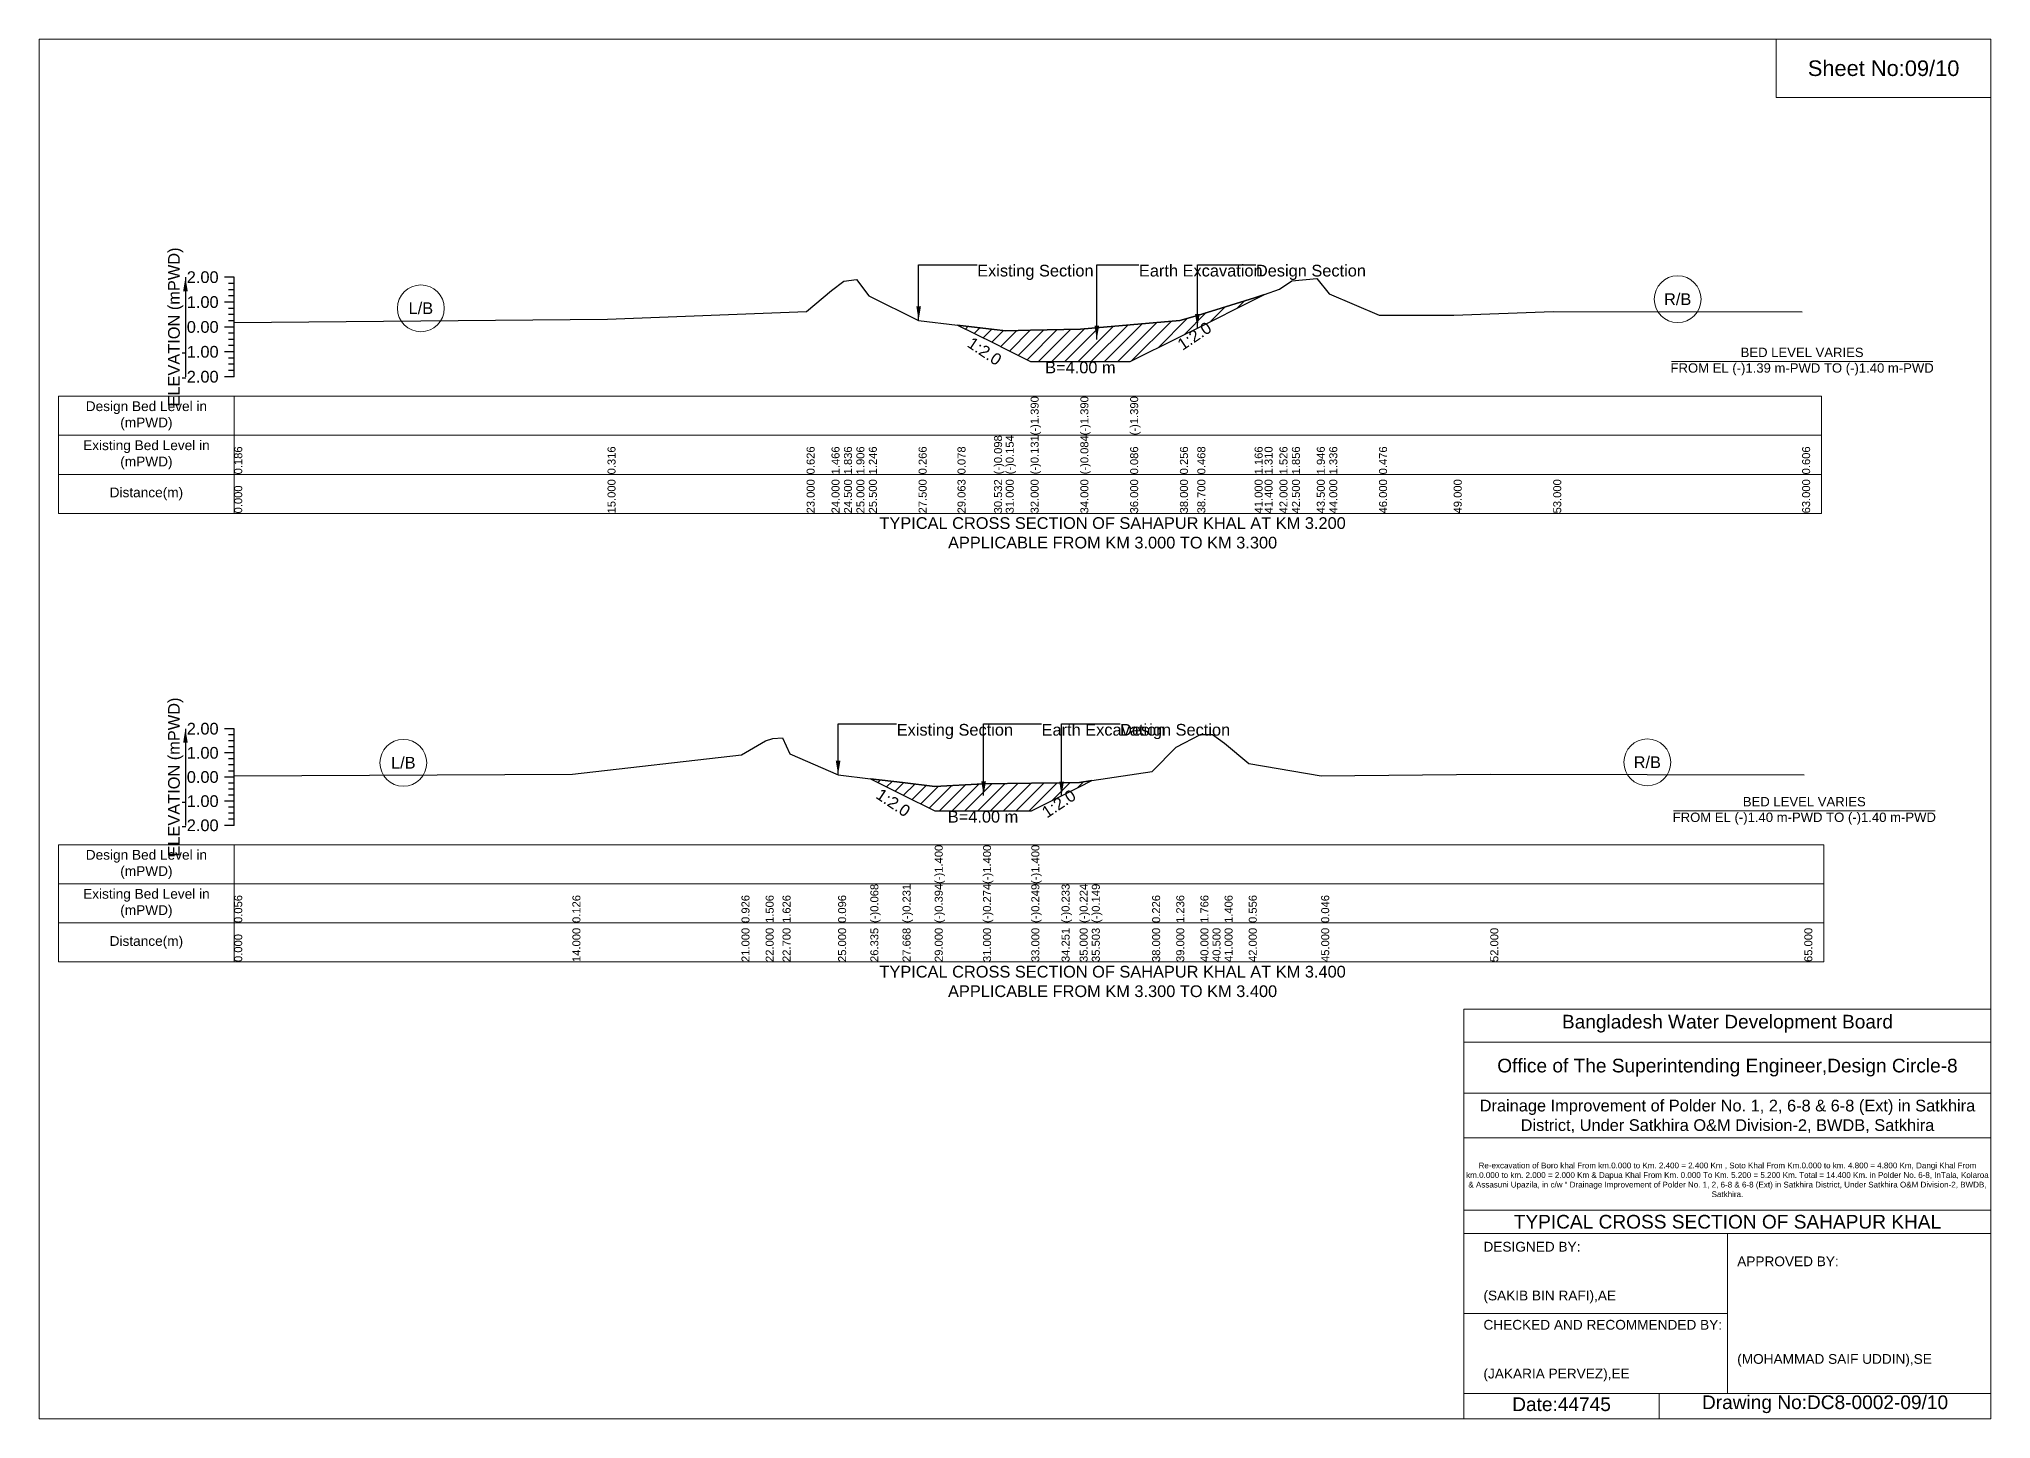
# Model space of a CAD drawing. Header units: inches. Extents: x 91000 to 208000, y -5656 to 20000.
# Drawn here: x 180000 to 188000, y 14344 to 20000 of the extents above; entities that cross this region are included whole.
import ezdxf

# ---------------------------------------------------------------- set-up
doc = ezdxf.new("R2010")
doc.units = ezdxf.units.IN
doc.header["$LTSCALE"] = 7
doc.header["$MEASUREMENT"] = 0
for name, color, linetype, lineweight in [('Cross section Data Border', 7, 'Continuous', 9), ('Cross Section Labels', 7, 'Continuous', 9), ('Existing_Bed_Level for Xsection', 7, 'Continuous', 25)]:
    doc.layers.add(name, color=color, linetype=linetype, lineweight=lineweight)
doc.styles.get("Standard").update_dxf_attribs({"font": 'arial.ttf'})
doc.dimstyles.get("Standard").update_dxf_attribs({"dimtxt": 0.18, "dimasz": 0.18, "dimexe": 0.18, "dimexo": 0.0625, "dimgap": 0.09, "dimtad": 0, "dimtih": 1, "dimtoh": 1, "dimdec": 4, "dimzin": 0, "dimdsep": 46, "dimtxsty": 'Standard', "dimcen": 0.09, "dimadec": 0, "dimazin": 0, "dimtfac": 1, "dimtdec": 4, "dimtofl": 0, "dimtmove": 0, "dimatfit": 3, "dimfxl": 1, "dimtolj": 1, "dimtzin": 0, "dimarcsym": 0})

msp = doc.modelspace()

# ---------------------------------------------------------------- hatches: boundary and pattern name
at = {"layer": 'Existing_Bed_Level for Xsection'}
h = msp.add_hatch(dxfattribs=at)
h.set_pattern_fill('ANSI31', color=256, scale=306, style=0)
h.paths.add_polyline_path([(183764.4, 18827.7), (183914.2, 18752.8), (183962, 18728.9), (184064, 18677.9), (184268, 18677.9), (184472, 18677.9), (184676, 18779.9), (184747.4, 18815.6), (184982, 18932.9), (185022.8, 18953.3), (184982, 18938.6), (184747.4, 18867.5), (184676, 18845.8), (184472, 18828.5), (184268, 18811.1), (184064, 18806.4), (183962, 18804), (183914.2, 18809.7)])
h = msp.add_hatch(dxfattribs=at)
h.set_pattern_fill('ANSI31', color=256, scale=297, style=0)
h.paths.add_polyline_path([(183407.2, 16968.3), (183539.1, 16902.4), (183671, 16836.4), (183869, 16836.4), (184067, 16836.4), (184190.9, 16898.4), (184265, 16935.4), (184314.8, 16960.3), (184265, 16952.8), (184190.9, 16951.9), (184067, 16950.4), (183869, 16947.9), (183671, 16936), (183539.1, 16952.2)])

# ---------------------------------------------------------------- linework, layer by layer
at = {"layer": 'Cross section Data Border'}
for points in [[(180080, 18535.7), (187306, 18535.7), (187306, 18055.7), (180080, 18055.7)], [(180080, 16697), (187315, 16697), (187315, 16217), (180080, 16217)]]:
    msp.add_lwpolyline(points, close=True, dxfattribs=at)
for points in [[(180800, 18535.7), (180800, 18055.7)], [(180080, 18375.7), (187306, 18375.7)], [(180080, 18215.7), (187306, 18215.7)], [(180800, 16697), (180800, 16217)], [(180080, 16537), (187315, 16537)], [(180080, 16377), (187315, 16377)]]:
    msp.add_lwpolyline(points, dxfattribs=at)
at = {"layer": 'Cross Section Labels'}
for points in [[(180000, 20000), (188000, 20000), (188000, 14344), (180000, 14344)], [(187120, 20000), (188000, 20000), (188000, 19760), (187120, 19760)]]:
    msp.add_lwpolyline(points, close=True, dxfattribs=at)
for points in [[(186690.2, 18677.9), (187761.8, 18677.9)], [(186699.2, 16836.4), (187770.8, 16836.4)], [(185840, 14344), (185840, 16024), (188000, 16024)], [(185840, 15888), (188000, 15888)], [(185840, 15680), (188000, 15680)], [(185840, 15496), (188000, 15496)], [(185840, 15200), (188000, 15200)], [(185840, 15104), (188000, 15104)], [(186920, 15104), (186920, 14448)], [(185840, 14776), (186920, 14776)], [(185840, 14448), (188000, 14448)], [(186640, 14448), (186640, 14344)]]:
    msp.add_lwpolyline(points, dxfattribs=at)
for centre in [(181565, 18896.3), (186716, 18933.5), (181493, 17033.5), (186591.5, 17035.5)]:
    msp.add_circle(centre, 96, dxfattribs=at)
at = {"layer": 'Existing_Bed_Level for Xsection'}
for points in [[(180800, 19023.7), (180760, 19023.7)], [(180800, 18998.2), (180776, 18998.2)], [(180800, 18972.7), (180776, 18972.7)], [(180800, 18615.7), (180800, 18717.7), (180800, 18819.7), (180800, 18921.7), (180800, 19023.7)], [(180800, 18838.7), (182330, 18851.9), (183146, 18883.6), (183248, 18969.2), (183299, 19007), (183350, 19014.1), (183401, 18946.8), (183605, 18846.8), (183764.4, 18827.7), (183914.2, 18809.7), (183962, 18804), (184064, 18806.4), (184064, 18806.4), (184268, 18811.1), (184268, 18811.1), (184472, 18828.5), (184472, 18828.5), (184676, 18845.8), (184747.4, 18867.5), (184982, 18938.6), (185022.8, 18953.3), (185084, 18975.4), (185135, 19009), (185237, 19018.2), (185288, 18956), (185492, 18868.3), (185798, 18868.3), (186206, 18883.6), (187226, 18881.5)], [(180800, 18921.7), (180760, 18921.7)], [(180800, 18947.2), (180776, 18947.2)], [(180800, 18896.2), (180776, 18896.2)], [(180800, 18819.7), (180760, 18819.7)], [(180800, 18870.7), (180776, 18870.7)], [(180800, 18845.2), (180776, 18845.2)], [(180800, 18794.2), (180776, 18794.2)], [(180800, 18768.7), (180776, 18768.7)], [(180800, 18743.2), (180776, 18743.2)], [(180800, 18717.7), (180760, 18717.7)], [(180800, 18692.2), (180776, 18692.2)], [(180800, 18666.7), (180776, 18666.7)], [(180800, 18641.2), (180776, 18641.2)], [(180800, 18615.7), (180760, 18615.7)], [(180800, 17173), (180760, 17173)], [(180800, 17148.3), (180776, 17148.3)], [(180800, 17123.5), (180776, 17123.5)], [(180800, 16777), (180800, 16876), (180800, 16975), (180800, 17074), (180800, 17173)], [(180800, 16980.5), (182186, 16987.5), (182879, 17066.7), (182978, 17124.1), (183007.7, 17133), (183047.3, 17136), (183077, 17069.7), (183275, 16984.5), (183407.2, 16968.3), (183539.1, 16952.2), (183671, 16936), (183671, 16936), (183869, 16947.9), (183869, 16947.9), (184067, 16950.4), (184067, 16950.4), (184190.9, 16951.9), (184265, 16952.8), (184314.8, 16960.3), (184562, 16997.4), (184661, 17097.4), (184760, 17149.8), (184809.5, 17149.8), (184859, 17114.2), (184958, 17030), (185255, 16979.6), (185948, 16987.5), (187235, 16984.5)], [(180800, 17074), (180760, 17074)], [(180800, 17098.8), (180776, 17098.8)], [(180800, 17049.3), (180776, 17049.3)], [(180800, 16975), (180760, 16975)], [(180800, 17024.5), (180776, 17024.5)], [(180800, 16999.8), (180776, 16999.8)], [(180800, 16950.3), (180776, 16950.3)], [(180800, 16925.5), (180776, 16925.5)], [(180800, 16900.8), (180776, 16900.8)], [(180800, 16876), (180760, 16876)], [(180800, 16851.3), (180776, 16851.3)], [(180800, 16826.5), (180776, 16826.5)], [(180800, 16801.8), (180776, 16801.8)], [(180800, 16777), (180760, 16777)]]:
    msp.add_lwpolyline(points, dxfattribs=at)
for points in [[(183764.4, 18827.7), (183914.2, 18752.8), (183962, 18728.9), (184064, 18677.9), (184064, 18677.9), (184268, 18677.9), (184268, 18677.9), (184472, 18677.9), (184472, 18677.9), (184676, 18779.9), (184747.4, 18815.6), (184982, 18932.9), (185022.8, 18953.3), (185022.8, 18953.3), (185022.8, 18953.3), (184982, 18938.6), (184747.4, 18867.5), (184676, 18845.8), (184472, 18828.5), (184472, 18828.5), (184268, 18811.1), (184268, 18811.1), (184064, 18806.4), (184064, 18806.4), (183962, 18804), (183914.2, 18809.7)], [(183407.2, 16968.3), (183539.1, 16902.4), (183671, 16836.4), (183671, 16836.4), (183869, 16836.4), (183869, 16836.4), (184067, 16836.4), (184067, 16836.4), (184190.9, 16898.4), (184265, 16935.4), (184314.8, 16960.3), (184314.8, 16960.3), (184314.8, 16960.3), (184265, 16952.8), (184190.9, 16951.9), (184067, 16950.4), (184067, 16950.4), (183869, 16947.9), (183869, 16947.9), (183671, 16936), (183671, 16936), (183539.1, 16952.2)]]:
    msp.add_lwpolyline(points, close=True, dxfattribs=at)

# ---------------------------------------------------------------- texts
at = {"layer": 'Cross section Data Border', "char_height": 40, "width": 640, "attachment_point": 5}
for s, insert in [('Design Bed Level in (mPWD)', (180440, 18455.7)), ('Existing Bed Level in (mPWD)', (180440, 18295.7)), ('Distance(m)', (180440, 18135.7)), ('Design Bed Level in (mPWD)', (180440, 16617)), ('Existing Bed Level in (mPWD)', (180440, 16457)), ('Distance(m)', (180440, 16297))]:
    msp.add_mtext(s, dxfattribs=dict(at, insert=insert))
at = {"layer": 'Cross Section Labels'}
for s, insert, char_height, attachment_point in [('Sheet No:09/10', (187560, 19880), 64, 5), ('Existing Section', (183845, 19074.7), 48, 1), ('Earth Excavation', (184508, 19074.7), 48, 1), ('Design Section', (184987.4, 19074.7), 48, 1), ('R/B', (186716, 18933.5), 48, 5), ('L/B', (181565, 18896.3), 48, 5), ('BED LEVEL VARIES ^JFROM EL (-)1.39 m-PWD TO (-)1.40 m-PWD', (187226, 18677.9), 38.4, 5), ('B=4.00 m', (184268, 18677.9), 48, 2), ('TYPICAL CROSS SECTION OF SAHAPUR KHAL AT KM 3.200^JAPPLICABLE FROM KM 3.000 TO KM 3.300', (184400, 17975.7), 48, 5), ('Existing Section', (183515, 17192.8), 48, 1), ('Earth Excavation', (184109, 17192.8), 48, 1), ('Design Section', (184430.9, 17192.8), 48, 1), ('L/B', (181493, 17033.5), 48, 5), ('R/B', (186591.5, 17035.5), 48, 5), ('BED LEVEL VARIES ^JFROM EL (-)1.40 m-PWD TO (-)1.40 m-PWD', (187235, 16836.4), 38.4, 5), ('B=4.00 m', (183869, 16836.4), 48, 2), ('TYPICAL CROSS SECTION OF SAHAPUR KHAL AT KM 3.400^JAPPLICABLE FROM KM 3.300 TO KM 3.400', (184400, 16137), 48, 5), ('Bangladesh Water Development Board', (186920, 15964), 56, 5), ('Office of The Superintending Engineer,Design Circle-8', (186920, 15784), 56, 5)]:
    msp.add_mtext(s, dxfattribs=dict(at, insert=insert, char_height=char_height, attachment_point=attachment_point))
at = {"layer": 'Cross Section Labels', "char_height": 48, "attachment_point": 2}
for insert, rotation in [((184721.9, 18802.9), 33.69007), ((183888.7, 18740.1), 326.30993), ((183514.3, 16890), 326.30993), ((184166.1, 16886), 33.69007)]:
    msp.add_mtext('1:2.0', dxfattribs=dict(at, insert=insert, rotation=rotation))
at = {"layer": 'Cross Section Labels'}
for s, insert, char_height, width, attachment_point in [('Drainage Improvement of Polder No. 1, 2, 6-8 & 6-8 (Ext) in Satkhira District, Under Satkhira O&M Division-2, BWDB, Satkhira', (186920, 15584), 48, 2240, 5), ('Re-excavation of Boro khal From km.0.000 to Km. 2.400 = 2.400 Km , Soto Khal From Km.0.000 to km. 4.800 = 4.800 Km, Dangi Khal From km.0.000 to km. 2.000 = 2.000 Km & Dapua Khal From Km. 0.000 To Km. 5.200 = 5.200 Km. Total = 14.400 Km. in Polder No. 6-8, InTala, Kolaroa & Assasuni Upazila, in c/w “ Drainage Improvement of Polder No. 1, 2, 6-8 & 6-8 (Ext) in Satkhira District, Under Satkhira O&M Division-2, BWDB, Satkhira.', (186920, 15324), 23.565, 2160, 5), ('TYPICAL CROSS SECTION OF SAHAPUR KHAL', (186920, 15152), 56, 2240, 5), ('DESIGNED BY:^J^J^J(SAKIB BIN RAFI),AE', (185920, 14944), 40, 1120, 4), ('APPROVED BY:^J^J^J^J^J^J(MOHAMMAD SAIF UDDIN),SE', (186960, 14784), 40, 1120, 4), ('CHECKED AND RECOMMENDED BY:^J^J^J(JAKARIA PERVEZ),EE', (185920, 14624), 40, 1120, 4), ('Date:44745', (186240, 14404), 56, 1120, 5), ('Drawing No:DC8-0002-09/10', (187320, 14404), 56, 1760, 5)]:
    msp.add_mtext(s, dxfattribs=dict(at, insert=insert, char_height=char_height, width=width, attachment_point=attachment_point))
at = {"layer": 'Existing_Bed_Level for Xsection', "rotation": 90}
for s, insert, char_height, attachment_point in [('ELEVATION (mPWD)', (180560, 18819.7), 48, 5), ('(-)1.390', (184064, 18375.7), 32.8, 1), ('(-)1.390', (184268, 18375.7), 32.8, 1), ('(-)1.390', (184472, 18375.7), 32.8, 1), ('0.186', (180800, 18215.7), 32.8, 1), ('0.316', (182330, 18215.7), 32.8, 1), ('0.626', (183146, 18215.7), 32.8, 1), ('1.466', (183248, 18215.7), 32.8, 1), ('1.836', (183299, 18215.7), 32.8, 1), ('1.906', (183350, 18215.7), 32.8, 1), ('1.246', (183401, 18215.7), 32.8, 1), ('0.266', (183605, 18215.7), 32.8, 1), ('0.078', (183764.4, 18215.7), 32.8, 1), ('(-)0.098', (183914.2, 18215.7), 32.8, 1), ('(-)0.154', (183962, 18215.7), 32.8, 1), ('(-)0.131', (184064, 18215.7), 32.8, 1), ('(-)0.084', (184268, 18215.7), 32.8, 1), ('0.086', (184472, 18215.7), 32.8, 1), ('0.256', (184676, 18215.7), 32.8, 1), ('0.468', (184747.4, 18215.7), 32.8, 1), ('1.166', (184982, 18215.7), 32.8, 1), ('1.310', (185022.8, 18215.7), 32.8, 1), ('1.526', (185084, 18215.7), 32.8, 1), ('1.856', (185135, 18215.7), 32.8, 1), ('1.946', (185237, 18215.7), 32.8, 1), ('1.336', (185288, 18215.7), 32.8, 1), ('0.476', (185492, 18215.7), 32.8, 1), ('0.606', (187226, 18215.7), 32.8, 1), ('0.000', (180800, 18055.7), 32.8, 1), ('15.000', (182330, 18055.7), 32.8, 1), ('23.000', (183146, 18055.7), 32.8, 1), ('24.000', (183248, 18055.7), 32.8, 1), ('24.500', (183299, 18055.7), 32.8, 1), ('25.000', (183350, 18055.7), 32.8, 1), ('25.500', (183401, 18055.7), 32.8, 1), ('27.500', (183605, 18055.7), 32.8, 1), ('29.063', (183764.4, 18055.7), 32.8, 1), ('30.532', (183914.2, 18055.7), 32.8, 1), ('31.000', (183962, 18055.7), 32.8, 1), ('32.000', (184064, 18055.7), 32.8, 1), ('34.000', (184268, 18055.7), 32.8, 1), ('36.000', (184472, 18055.7), 32.8, 1), ('38.000', (184676, 18055.7), 32.8, 1), ('38.700', (184747.4, 18055.7), 32.8, 1), ('41.000', (184982, 18055.7), 32.8, 1), ('41.400', (185022.8, 18055.7), 32.8, 1), ('42.000', (185084, 18055.7), 32.8, 1), ('42.500', (185135, 18055.7), 32.8, 1), ('43.500', (185237, 18055.7), 32.8, 1), ('44.000', (185288, 18055.7), 32.8, 1), ('46.000', (185492, 18055.7), 32.8, 1), ('49.000', (185798, 18055.7), 32.8, 1), ('53.000', (186206, 18055.7), 32.8, 1), ('63.000', (187226, 18055.7), 32.8, 1), ('ELEVATION (mPWD)', (180560, 16975), 48, 5), ('(-)1.400', (183671, 16537), 32.8, 1), ('(-)1.400', (183869, 16537), 32.8, 1), ('(-)1.400', (184067, 16537), 32.8, 1), ('0.056', (180800, 16377), 32.8, 1), ('0.126', (182186, 16377), 32.8, 1), ('0.926', (182879, 16377), 32.8, 1), ('1.506', (182978, 16377), 32.8, 1), ('1.626', (183047.3, 16377), 32.8, 1), ('0.096', (183275, 16377), 32.8, 1), ('(-)0.068', (183407.2, 16377), 32.8, 1), ('(-)0.231', (183539.1, 16377), 32.8, 1), ('(-)0.394', (183671, 16377), 32.8, 1), ('(-)0.274', (183869, 16377), 32.8, 1), ('(-)0.249', (184067, 16377), 32.8, 1), ('(-)0.233', (184190.9, 16377), 32.8, 1), ('(-)0.224', (184265, 16377), 32.8, 1), ('(-)0.149', (184314.8, 16377), 32.8, 1), ('0.226', (184562, 16377), 32.8, 1), ('1.236', (184661, 16377), 32.8, 1), ('1.766', (184760, 16377), 32.8, 1), ('1.406', (184859, 16377), 32.8, 1), ('0.556', (184958, 16377), 32.8, 1), ('0.046', (185255, 16377), 32.8, 1), ('0.000', (180800, 16217), 32.8, 1), ('14.000', (182186, 16217), 32.8, 1), ('21.000', (182879, 16217), 32.8, 1), ('22.000', (182978, 16217), 32.8, 1), ('22.700', (183047.3, 16217), 32.8, 1), ('25.000', (183275, 16217), 32.8, 1), ('26.335', (183407.2, 16217), 32.8, 1), ('27.668', (183539.1, 16217), 32.8, 1), ('29.000', (183671, 16217), 32.8, 1), ('31.000', (183869, 16217), 32.8, 1), ('33.000', (184067, 16217), 32.8, 1), ('34.251', (184190.9, 16217), 32.8, 1), ('35.000', (184265, 16217), 32.8, 1), ('35.503', (184314.8, 16217), 32.8, 1), ('38.000', (184562, 16217), 32.8, 1), ('39.000', (184661, 16217), 32.8, 1), ('40.000', (184760, 16217), 32.8, 1), ('40.500', (184809.5, 16217), 32.8, 1), ('41.000', (184859, 16217), 32.8, 1), ('42.000', (184958, 16217), 32.8, 1), ('45.000', (185255, 16217), 32.8, 1), ('52.000', (185948, 16217), 32.8, 1), ('65.000', (187235, 16217), 32.8, 1)]:
    msp.add_mtext(s, dxfattribs=dict(at, insert=insert, char_height=char_height, attachment_point=attachment_point))
at = {"layer": 'Existing_Bed_Level for Xsection', "char_height": 48, "attachment_point": 6}
for s, insert in [('2.00', (180736, 19023.7)), ('1.00', (180736, 18921.7)), ('0.00', (180736, 18819.7)), ('-1.00', (180736, 18717.7)), ('-2.00', (180736, 18615.7)), ('2.00', (180736, 17173)), ('1.00', (180736, 17074)), ('0.00', (180736, 16975)), ('-1.00', (180736, 16876)), ('-2.00', (180736, 16777))]:
    msp.add_mtext(s, dxfattribs=dict(at, insert=insert))

# ---------------------------------------------------------------- leaders
at = {"layer": 'Cross Section Labels', "annotation_type": 0, "has_hookline": 1, "hookline_direction": 0}
for points, text_width in [([(183605, 18846.8), (183605, 19074.7), (183844.9, 19074.7)], 467.2), ([(184335.3, 18768.2), (184335.3, 19074.7), (184507.9, 19074.7)], 497), ([(184747.4, 18815.6), (184747.4, 19074.7), (184987.3, 19074.7)], 441.2), ([(183275, 16984.5), (183275, 17192.8), (183514.9, 17192.8)], 467.2), ([(183871.3, 16899.7), (183871.3, 17192.8), (184108.9, 17192.8)], 497), ([(184190.9, 16898.4), (184190.9, 17192.8), (184430.8, 17192.8)], 441.2)]:
    msp.add_leader(points, dimstyle='Standard', override={"dimasz": 57.6}, dxfattribs=dict(at, text_width=text_width))
at = {"layer": 'Existing_Bed_Level for Xsection'}
for points in [[(180600, 19023.7), (180600, 18615.7)], [(180600, 17173), (180600, 16777)]]:
    msp.add_leader(points, dimstyle='Standard', override={"dimasz": 57.6}, dxfattribs=at)

doc.saveas('drawing.dxf')
